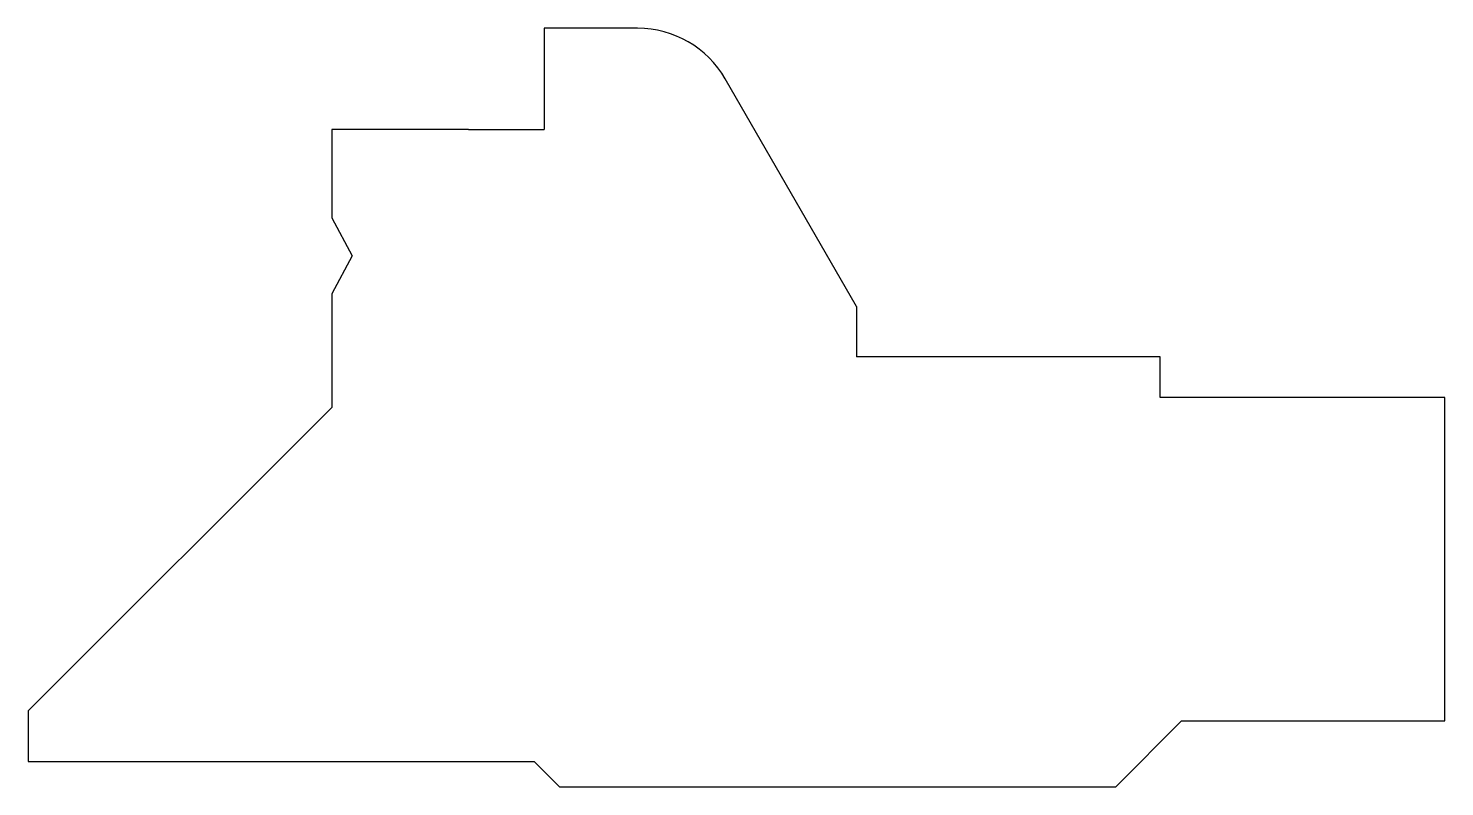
# Model space of a CAD drawing. Header units: millimetres. Extents: x -203 to 152, y -57 to 133.
import ezdxf

# ---------------------------------------------------------------- set-up
doc = ezdxf.new("R2010")
doc.units = ezdxf.units.MM
doc.layers.add('Sketch', color=7, linetype='CONTINUOUS')

msp = doc.modelspace()

# ---------------------------------------------------------------- linework, layer by layer
at = {"layer": 'Sketch'}
for p, q in [((-50.22, 133.35), (-73.66, 133.35)), ((-73.66, 133.35), (-73.66, 107.95)), ((4.77, 63.5), (-28.23, 120.65)), ((-92.71, 107.95), (-127, 107.95)), ((-127, 107.95), (-127, 101.6)), ((-92.71, 107.95), (-80.77, 107.95)), ((-80.77, 107.95), (-73.66, 107.95)), ((-127, 101.6), (-127, 85.72)), ((-127, 85.72), (-121.92, 76.2)), ((-121.92, 76.2), (-127, 66.67)), ((-127, 66.67), (-127, 38.1)), ((4.77, 63.5), (4.77, 50.8)), ((80.97, 50.8), (4.77, 50.8)), ((80.97, 40.64), (80.97, 50.8)), ((152.4, 40.64), (80.97, 40.64)), ((152.4, -38.1), (152.4, 40.64)), ((-127, 38.1), (-203.2, -38.1)), ((-203.2, -38.1), (-203.2, -50.8)), ((152.4, -40.64), (152.4, -38.1)), ((69.85, -57.15), (86.36, -40.64)), ((86.36, -40.64), (152.4, -40.64)), ((-203.2, -50.8), (-76.2, -50.8)), ((-76.2, -50.8), (-69.85, -57.15)), ((-69.85, -57.15), (69.85, -57.15))]:
    msp.add_line(p, q, dxfattribs=at)
msp.add_arc((-50.22, 107.95), 25.4, 30, 90, dxfattribs=at)

doc.saveas('drawing.dxf')
